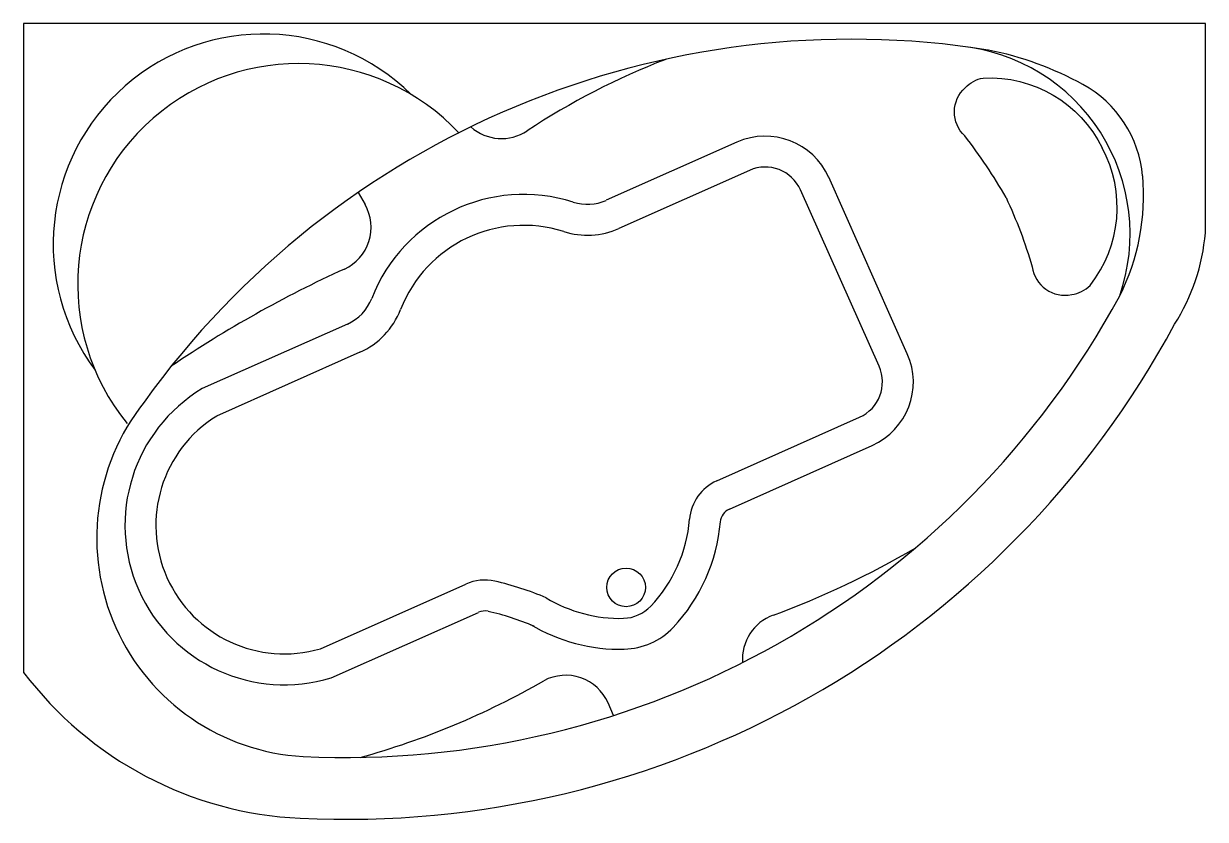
# Model space of a CAD drawing. Extents: x 0 to 1.53, y -1.03 to 0.
import ezdxf

# ---------------------------------------------------------------- set-up
doc = ezdxf.new("R2010")
doc.units = 0
doc.header["$LTSCALE"] = 10
doc.layers.get('0').update_dxf_attribs({"linetype": 'CONTINUOUS'})

msp = doc.modelspace()

# ---------------------------------------------------------------- linework, layer by layer
at = {"color": 0}
for p, q in [((0.9236, -0.1534), (0.7543, -0.2288)), ((0.9399, -0.19), (0.7705, -0.2654)), ((1.1441, -0.4274), (1.0424, -0.199)), ((0.4333, -0.2185), (0.4421, -0.2343)), ((1.1076, -0.4437), (1.0059, -0.2153)), ((0.4191, -0.389), (0.2313, -0.4726)), ((0.4354, -0.4255), (0.2499, -0.5081)), ((0.8975, -0.592), (1.0822, -0.5097)), ((0.9138, -0.6285), (1.0985, -0.5463)), ((0.3842, -0.8096), (0.5725, -0.7257)), ((0.3981, -0.8472), (0.5888, -0.7623)), ((0.7639, -0.8959), (0.7566, -0.8794))]:
    msp.add_line(p, q, dxfattribs=at)
msp.add_lwpolyline([(0.3579, -1.0289, 0.28899), (1.4901, -0.3893, 0.121307), (1.53, -0.2708), (1.53, 0), (0, 0), (0, -0.84, 0.223)], format="xyb", close=True, dxfattribs=at)
for points in [[(1.2719, -0.2251, 0.036174), (1.2185, -0.1453, -0.439781), (1.219, -0.083, -0.163167), (1.2424, -0.0704, -0.299529), (1.3964, -0.1609)], [(1.2719, -0.2251, -0.036174), (1.3059, -0.3148, 0.439781), (1.3569, -0.3507, 0.163167), (1.3807, -0.3389, 0.299529), (1.3964, -0.1609)]]:
    msp.add_lwpolyline(points, format="xyb", dxfattribs=at)
msp.add_circle((0.78, -0.73), 0.025, dxfattribs=at)
for centre, radius, start, end in [((0.3105, -0.2856), 0.2722, 45.3524, 216.8544), ((1.072, -1.1482), 1.128, 80.9813, 144.3014), ((1.1881, -0.2724), 0.2445, 340.9201, 84.2572), ((1.1645, -0.4563), 0.4305, 61.2498, 78.6659), ((0.3558, -0.3376), 0.2858, 43.2123, 219.0953), ((1.1699, -0.923), 0.9398, 111.121, 123.4458), ((1.2994, -0.2104), 0.15, 5.0529, 61.2498), ((0.6187, -0.0888), 0.06, 228.5082, 303.6487), ((0.9602, -0.2357), 0.09, 24, 114), ((0.9602, -0.2357), 0.05, 24, 114), ((1.1613, -0.2226), 0.2887, 333.3048, 5.0529), ((0.6473, -0.432), 0.2108, 72.2518, 158.8337), ((0.7299, -0.174), 0.06, 252.2518, 294), ((0.3898, -0.2636), 0.06, 295.2406, 29.1957), ((0.6473, -0.432), 0.1708, 72.2518, 158.8337), ((0.7299, -0.174), 0.1, 252.2518, 294), ((1.0538, -1.718), 1.5389, 114.5128, 124.0924), ((0.4157, 0.1906), 1.1409, 267.2895, 331.5878), ((0.3947, -0.3342), 0.06, 294, 338.8337), ((0.3947, -0.3342), 0.1, 294, 338.8337), ((1.0619, -0.464), 0.09, 294, 24), ((1.0619, -0.464), 0.05, 294, 24), ((0.3377, -0.6496), 0.2065, 121.0044, 286.9956), ((0.3779, -0.6662), 0.2833, 141.5569, 266.7427), ((0.3377, -0.6496), 0.1665, 121.8015, 286.1985), ((0.9219, -0.6468), 0.06, 114, 175.2786), ((0.6767, -0.6265), 0.1861, 316.611, 355.2786), ((0.9219, -0.6468), 0.02, 114, 175.2786), ((0.6767, -0.6265), 0.2261, 316.611, 355.2786), ((0.5579, 0.3442), 1.1844, 290.3948, 300.2232), ((0.5969, -0.7805), 0.06, 77.3141, 114), ((0.5265, -1.0931), 0.3804, 66.753, 77.3141), ((0.7722, -0.584), 0.1861, 239.0863, 271.389), ((0.5969, -0.7805), 0.02, 77.3141, 114), ((0.5265, -1.0931), 0.3404, 66.753, 77.3141), ((0.7755, -0.72), 0.05, 271.389, 316.611), ((0.7722, -0.584), 0.2261, 239.0863, 271.389), ((0.9907, -0.8225), 0.06, 109.5471, 184.6876), ((0.7755, -0.72), 0.09, 271.389, 316.611), ((0.1672, 0.0279), 1.0142, 285.3444, 299.9571), ((0.7018, -0.9038), 0.06, 24, 117.9551)]:
    msp.add_arc(centre, radius, start, end, dxfattribs=at)

doc.saveas('drawing.dxf')
